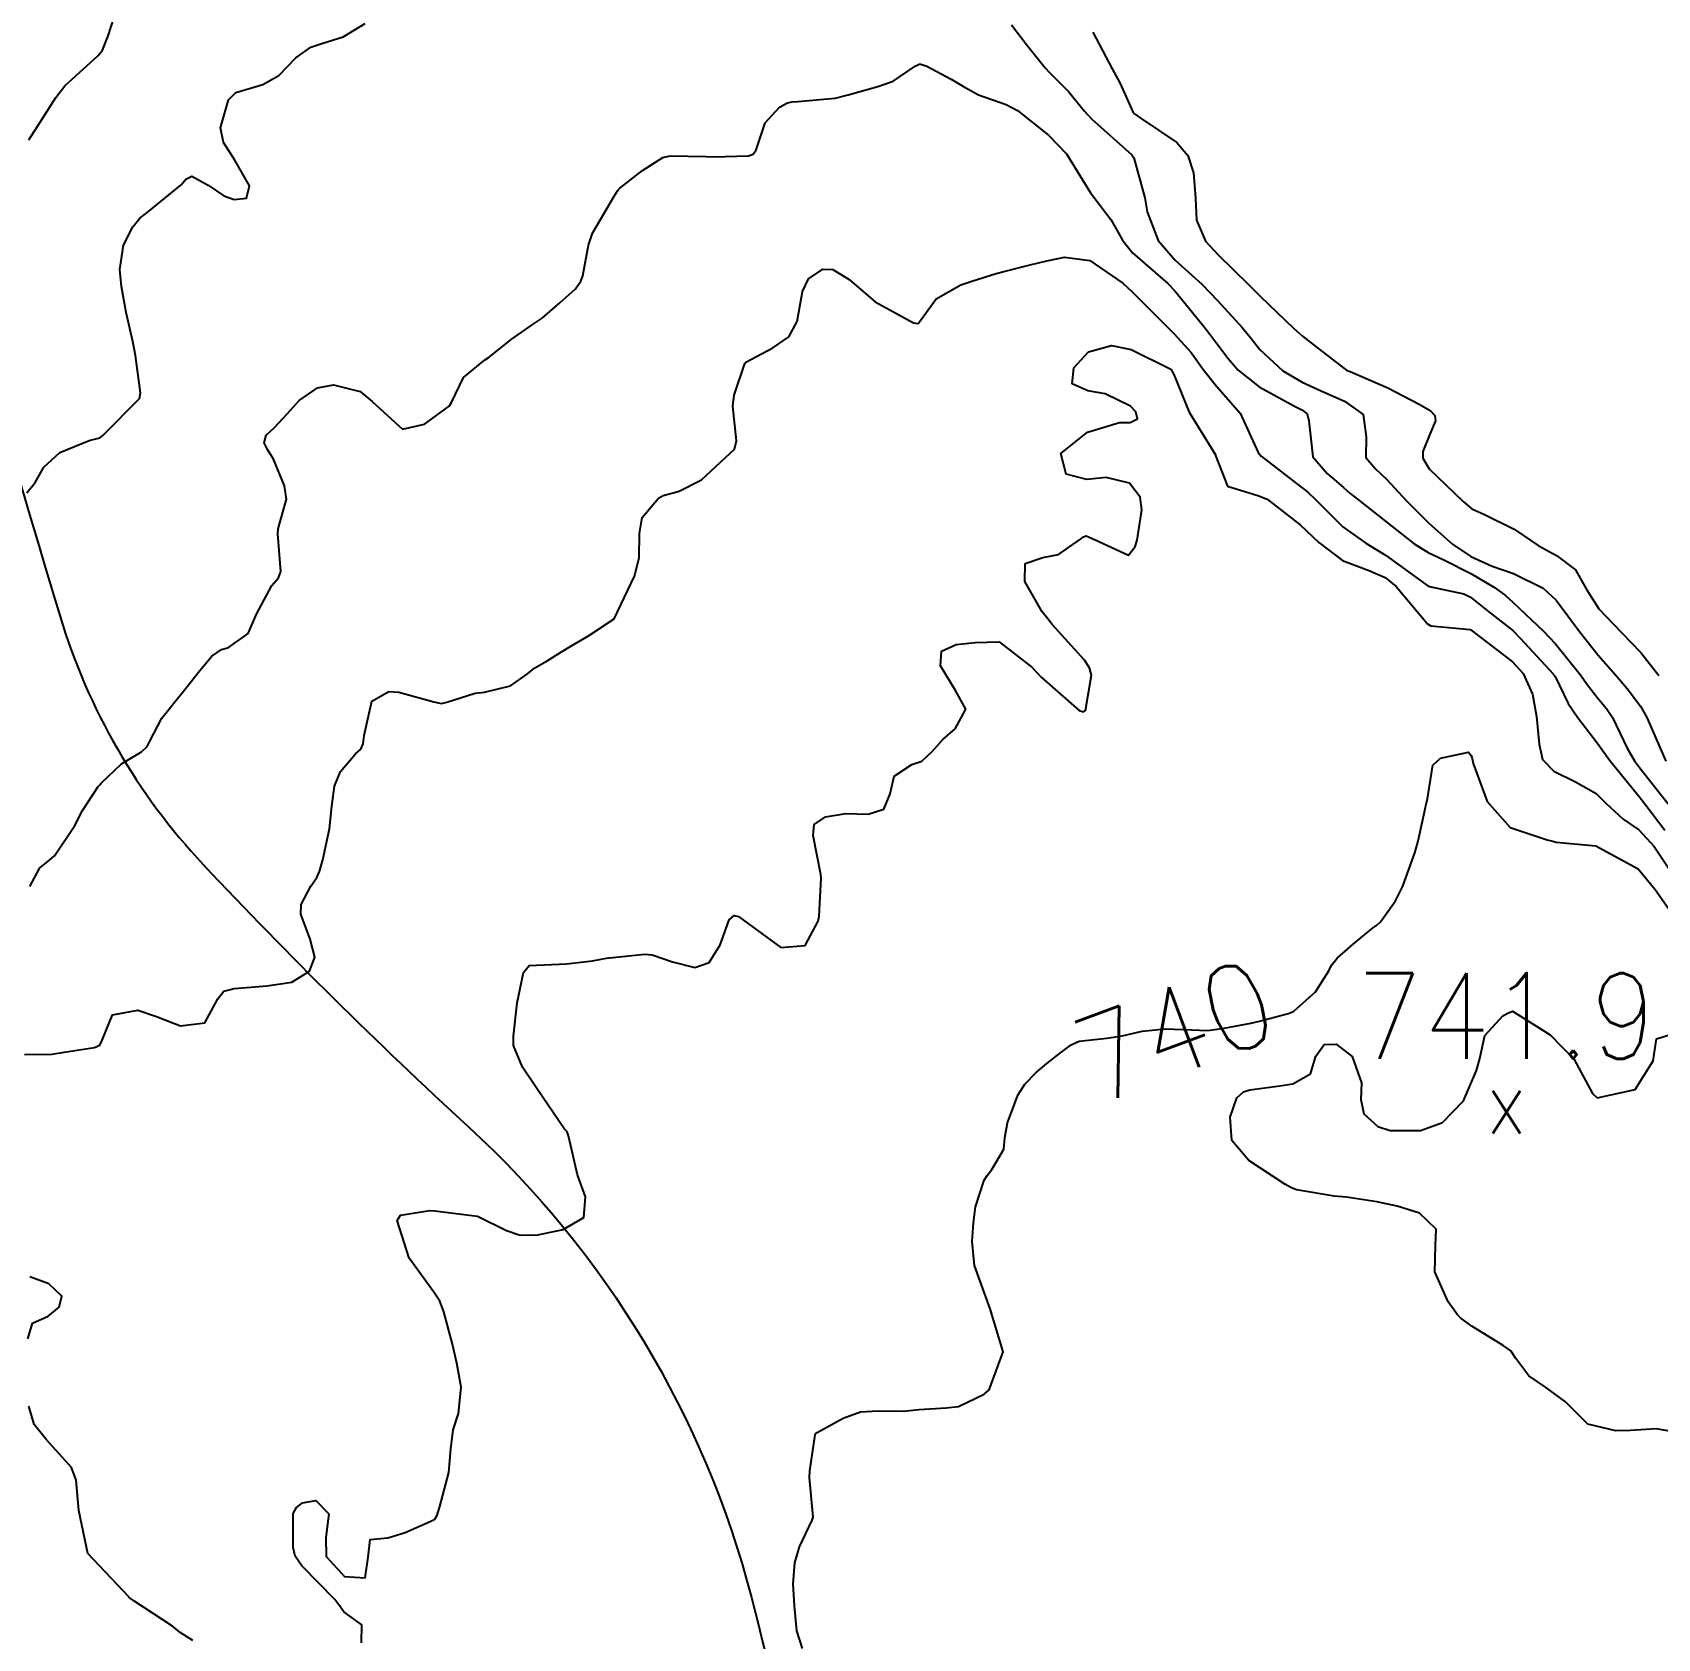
# Model space of a CAD drawing. Header units: metres. Extents: x 318500 to 325275, y 7408834 to 7428799.
# Drawn here: x 320076 to 320151.9, y 7413710.4 to 7413785.4 of the extents above; entities that cross this region are included whole.
import ezdxf
from ezdxf.enums import TextEntityAlignment as Align

# ---------------------------------------------------------------- set-up
doc = ezdxf.new("R2010")
doc.units = ezdxf.units.M
doc.header["$MEASUREMENT"] = 0
for name, color, linetype in [('Cotas', 45, 'Continuous'), ('Curvas de Nivel 1m', 11, 'Continuous'), ('Curvas de Nivel 5m', 15, 'Continuous'), ('Pontos Cotados', 45, 'Continuous'), ('Vias Secundárias', 230, 'Continuous')]:
    doc.layers.add(name, color=color, linetype=linetype)
doc.styles.add('Style-STANDARD', font='STANDARD.shx')

# ---------------------------------------------------------------- blocks, each defined once
blk = doc.blocks.new('ELVTXT_61')
at = {"layer": 'Pontos Cotados', "linetype": 'Continuous', "style": 'Style-STANDARD'}
for s, height, p in [('741.9', 4, (0, 4)), ('x', 3, (0, 0))]:
    blk.add_text(s, height=height, dxfattribs=at).set_placement(p, align=Align.MIDDLE_CENTER)

msp = doc.modelspace()

# ---------------------------------------------------------------- linework, layer by layer
at = {"layer": 'Curvas de Nivel 1m', "flags": 128}
for points, elevation in [([(320075.726, 7413763.912), (320076.112, 7413764.391), (320076.527, 7413765.118), (320077.264, 7413765.806), (320078.635, 7413766.36), (320079.132, 7413766.492), (320079.274, 7413766.587), (320080.986, 7413768.325), (320081.035, 7413768.594), (320080.812, 7413770.335), (320080.68, 7413770.993), (320080.375, 7413772.34), (320080.154, 7413773.556), (320080.077, 7413774.343), (320080.247, 7413775.492), (320080.68, 7413776.337), (320081.004, 7413776.744), (320081.417, 7413777.067), (320082.932, 7413778.307), (320083.164, 7413778.574), (320083.436, 7413778.714), (320084.195, 7413778.289), (320084.941, 7413777.793), (320085.423, 7413777.614), (320085.998, 7413777.691), (320086.135, 7413778.263), (320085.448, 7413779.461), (320084.924, 7413780.278), (320084.777, 7413780.974), (320085.149, 7413782.275), (320085.494, 7413782.626), (320086.763, 7413782.991), (320087.502, 7413783.414), (320088.298, 7413784.238), (320089.005, 7413784.74), (320089.52, 7413784.905), (320090.512, 7413785.218), (320091.535, 7413785.847)], 736), ([(320121.738, 7413785.788), (320122.444, 7413784.863), (320123.31, 7413783.772), (320123.508, 7413783.567), (320124.404, 7413782.662), (320125.153, 7413781.745), (320125.485, 7413781.394), (320127.367, 7413779.711), (320127.458, 7413779.571), (320127.964, 7413777.705), (320128.081, 7413777.046), (320128.596, 7413775.698), (320129.396, 7413774.787), (320130.627, 7413773.671), (320131.369, 7413772.903), (320132.519, 7413771.642), (320132.894, 7413771.185), (320133.34, 7413770.61), (320134.419, 7413769.619), (320135.322, 7413769.092), (320136.241, 7413768.672), (320137.309, 7413768.197), (320138.175, 7413767.567), (320138.319, 7413766.53), (320138.299, 7413765.565), (320138.744, 7413765.037), (320139.26, 7413764.548), (320140.198, 7413763.541), (320141.235, 7413762.504), (320142.341, 7413761.513), (320143.212, 7413760.934), (320144.201, 7413760.489), (320145.2, 7413760.15), (320146.587, 7413759.456), (320147.192, 7413758.896), (320148.279, 7413757.433), (320149.154, 7413756.324), (320149.968, 7413755.408), (320150.512, 7413754.778), (320151.126, 7413753.944), (320151.45, 7413753.387), (320151.687, 7413752.808), (320152.315, 7413751.378)], 736), ([(320075.872, 7413745.516), (320076.343, 7413746.387), (320076.71, 7413746.686), (320077.016, 7413746.952), (320077.973, 7413748.366), (320078.334, 7413749.067), (320079.058, 7413750.193), (320079.132, 7413750.276), (320079.2, 7413750.348), (320080.152, 7413751.256), (320081.082, 7413751.817), (320081.344, 7413752.06), (320081.479, 7413752.316), (320082.035, 7413753.377), (320082.774, 7413754.303), (320082.931, 7413754.483), (320083.116, 7413754.721), (320083.811, 7413755.609), (320084.374, 7413756.281), (320084.825, 7413756.594), (320085.146, 7413756.693), (320086.064, 7413757.348), (320086.463, 7413758.251), (320087.183, 7413759.586), (320087.481, 7413759.943), (320087.603, 7413760.236), (320087.454, 7413762), (320087.473, 7413762.237), (320087.856, 7413763.618), (320087.766, 7413764.235), (320087.262, 7413765.48), (320086.967, 7413765.944), (320086.813, 7413766.247), (320086.919, 7413766.602), (320087.281, 7413766.953), (320087.904, 7413767.628), (320088.447, 7413768.233), (320089.309, 7413768.817), (320090.063, 7413768.96), (320091.307, 7413768.655), (320091.871, 7413768.184), (320093.281, 7413766.884), (320094.31, 7413767.129), (320095.295, 7413767.837), (320095.467, 7413767.968), (320095.566, 7413768.136), (320096.135, 7413769.31), (320097.121, 7413770.113), (320097.331, 7413770.249), (320098.363, 7413771.076), (320099.347, 7413771.765), (320099.808, 7413772.083), (320100.639, 7413772.792), (320101.371, 7413773.454), (320101.62, 7413773.812), (320101.706, 7413774.055), (320101.971, 7413775.482), (320102.16, 7413776.049), (320103.167, 7413777.773), (320103.322, 7413778.032), (320103.371, 7413778.09), (320103.432, 7413778.145), (320104.49, 7413778.974), (320105.454, 7413779.589), (320105.794, 7413779.666), (320107.455, 7413779.631), (320107.811, 7413779.619), (320109.456, 7413779.662), (320109.669, 7413779.735), (320109.812, 7413779.946), (320110.224, 7413781.197), (320110.892, 7413781.936), (320111.278, 7413782.146), (320111.493, 7413782.19), (320111.763, 7413782.196), (320113.495, 7413782.36), (320114.111, 7413782.506), (320115.5, 7413782.895), (320116.217, 7413783.149), (320117.232, 7413783.853), (320117.42, 7413783.943), (320117.511, 7413783.941), (320117.789, 7413783.846), (320118.919, 7413783.244), (320119.501, 7413782.897), (320120.205, 7413782.517), (320121.493, 7413782.061), (320122.017, 7413781.785), (320123.473, 7413780.625), (320124.308, 7413779.757), (320125.433, 7413777.931), (320125.582, 7413777.738), (320126.385, 7413776.69), (320126.932, 7413775.717), (320127.401, 7413775.129), (320129.045, 7413773.693), (320129.375, 7413773.351), (320130.744, 7413771.669), (320131.013, 7413771.331), (320131.342, 7413770.887), (320131.867, 7413770.184), (320132.335, 7413769.645), (320133.318, 7413768.863), (320134.959, 7413767.96), (320135.303, 7413767.794), (320135.561, 7413767.606), (320135.627, 7413767.273), (320135.818, 7413765.602), (320136.491, 7413764.82), (320137.256, 7413764.159), (320137.567, 7413763.89), (320137.97, 7413763.569), (320139.235, 7413762.579), (320140.553, 7413761.537), (320141.214, 7413761.126), (320141.948, 7413760.78), (320143.2, 7413760.141), (320144.307, 7413759.483), (320144.821, 7413759.11), (320145.183, 7413758.786), (320146.599, 7413757.456), (320147.161, 7413756.861), (320148.313, 7413755.432), (320148.653, 7413754.946), (320149.129, 7413754.33), (320149.549, 7413753.839), (320149.831, 7413753.409), (320150.509, 7413751.988), (320150.856, 7413751.394), (320151.085, 7413751.075), (320152.426, 7413749.376)], 737), ([(320075.615, 7413737.667), (320076.89, 7413737.689), (320077.479, 7413737.784), (320078.895, 7413737.992), (320079.134, 7413738.109), (320079.255, 7413738.345), (320079.737, 7413739.518), (320080.921, 7413739.745), (320081.785, 7413739.444), (320082.911, 7413739.011), (320084.048, 7413739.148), (320084.646, 7413740.274), (320084.934, 7413740.622), (320085.431, 7413740.758), (320086.936, 7413740.88), (320088.114, 7413741.052), (320088.943, 7413741.559), (320089.181, 7413742.217), (320088.963, 7413743.059), (320088.533, 7413744.224), (320088.54, 7413744.671), (320089, 7413745.539), (320089.28, 7413745.942), (320089.411, 7413746.214), (320089.564, 7413746.76), (320089.877, 7413748.207), (320089.984, 7413749.268), (320090.11, 7413750.204), (320090.386, 7413750.885), (320091.083, 7413751.712), (320091.343, 7413751.929), (320091.445, 7413752.185), (320091.489, 7413752.579), (320091.842, 7413754.179), (320092.65, 7413754.634), (320093.117, 7413754.606), (320094.748, 7413754.144), (320095.109, 7413754.073), (320095.36, 7413754.136), (320096.681, 7413754.552), (320097.117, 7413754.595), (320098.322, 7413754.892), (320099.131, 7413755.461), (320099.474, 7413755.737), (320100.035, 7413756.071), (320100.718, 7413756.492), (320101.15, 7413756.754), (320101.974, 7413757.232), (320103.17, 7413758.03), (320104.13, 7413760.016), (320104.34, 7413760.876), (320104.351, 7413762.019), (320104.484, 7413762.765), (320105.245, 7413763.67), (320105.47, 7413763.783), (320106.213, 7413763.996), (320107.255, 7413764.525), (320108.798, 7413765.957), (320108.892, 7413766.339), (320108.724, 7413767.959), (320108.788, 7413768.477), (320109.278, 7413769.951), (320109.331, 7413770.024), (320110.583, 7413770.693), (320111.343, 7413771.206), (320111.718, 7413771.924), (320111.969, 7413773.323), (320112.253, 7413773.917), (320112.925, 7413774.369), (320113.387, 7413774.347), (320114.151, 7413773.888), (320115.364, 7413772.833), (320117.156, 7413771.852), (320117.35, 7413771.826), (320117.398, 7413771.849), (320118.227, 7413772.978), (320119.377, 7413773.627), (320119.518, 7413773.678), (320119.887, 7413773.812), (320121.024, 7413774.157), (320121.387, 7413774.257), (320122.606, 7413774.564), (320123.395, 7413774.748), (320124.222, 7413774.933), (320125.396, 7413774.774), (320126.936, 7413773.717), (320127.374, 7413773.313), (320128.997, 7413771.694), (320129.346, 7413771.34), (320130.133, 7413770.473), (320130.71, 7413769.669), (320131.319, 7413768.905), (320132.426, 7413767.643), (320133.273, 7413765.804), (320133.412, 7413765.629), (320135.256, 7413764.197), (320135.587, 7413763.938), (320135.944, 7413763.6), (320137.231, 7413762.329), (320138.294, 7413761.564), (320139.212, 7413761.001), (320141.079, 7413759.644), (320141.191, 7413759.576), (320141.342, 7413759.528), (320142.874, 7413759.192), (320143.185, 7413759.034), (320144.043, 7413758.351), (320145.17, 7413757.48), (320145.531, 7413757.1), (320147.058, 7413755.451), (320147.139, 7413755.334), (320147.759, 7413754.073), (320148.194, 7413753.434), (320149.102, 7413752.233), (320149.706, 7413751.411), (320151.065, 7413749.717), (320151.333, 7413749.387), (320152.271, 7413748.154)], 738), ([(320091.362, 7413710.178), (320091.38, 7413711.019), (320090.544, 7413711.617), (320090.301, 7413711.947), (320090.124, 7413712.196), (320088.573, 7413713.775), (320088.272, 7413714.223), (320088.176, 7413714.634), (320088.173, 7413716.224), (320088.33, 7413716.506), (320088.615, 7413716.724), (320089.225, 7413716.82), (320089.84, 7413716.202), (320089.697, 7413715.1), (320089.719, 7413714.203), (320090.566, 7413713.275), (320091.532, 7413713.209), (320091.68, 7413714.173), (320091.767, 7413714.998), (320092.594, 7413715.079), (320093.411, 7413715.339), (320094.606, 7413715.866), (320094.786, 7413715.959), (320094.898, 7413716.136), (320095.022, 7413716.542), (320095.45, 7413718.128), (320095.538, 7413719.235), (320095.654, 7413720.125), (320095.902, 7413720.891), (320096.02, 7413722.12), (320095.821, 7413723.243), (320095.616, 7413724.126), (320095.216, 7413725.65), (320095.031, 7413726.136), (320094.746, 7413726.557), (320093.59, 7413728.152), (320093.038, 7413729.907), (320093.196, 7413730.156), (320094.563, 7413730.373), (320094.793, 7413730.356), (320096.79, 7413730.11), (320098.141, 7413729.447), (320098.781, 7413729.219), (320099.612, 7413729.242), (320100.784, 7413729.498), (320101.756, 7413730.046), (320101.83, 7413731.019), (320101.453, 7413732.051), (320101.042, 7413733.862), (320100.981, 7413734.058), (320100.909, 7413734.118), (320100.851, 7413734.176), (320099.556, 7413736.073), (320098.885, 7413737.078), (320098.477, 7413738.086), (320098.469, 7413738.524), (320098.647, 7413740.084), (320098.944, 7413741.506), (320099.199, 7413741.826), (320100.948, 7413741.9), (320102.155, 7413742.042), (320102.82, 7413742.163), (320102.952, 7413742.184), (320104.603, 7413742.358), (320104.955, 7413742.331), (320105.897, 7413741.991), (320106.947, 7413741.73), (320107.612, 7413741.97), (320108.13, 7413742.795), (320108.549, 7413743.956), (320108.778, 7413744.158), (320108.983, 7413744.118), (320109.215, 7413743.946), (320110.961, 7413742.662), (320112.105, 7413742.767), (320112.714, 7413743.903), (320112.759, 7413744.127), (320112.848, 7413745.902), (320112.829, 7413746.085), (320112.479, 7413747.906), (320112.523, 7413748.42), (320113.043, 7413748.768), (320114.004, 7413748.927), (320115.045, 7413748.902), (320115.769, 7413749.14), (320116.063, 7413749.855), (320116.254, 7413750.671), (320117.081, 7413751.213), (320117.55, 7413751.368), (320118.039, 7413751.831), (320118.535, 7413752.386), (320119.101, 7413752.883), (320119.611, 7413753.812), (320119.123, 7413754.674), (320118.42, 7413755.827), (320118.468, 7413756.513), (320119.155, 7413756.824), (320120.049, 7413756.914), (320121.157, 7413756.947), (320122.695, 7413755.767), (320123.133, 7413755.307), (320124.9, 7413753.742), (320125.109, 7413753.684), (320125.2, 7413753.739), (320125.474, 7413755.396), (320125.39, 7413755.736), (320125.145, 7413756.091), (320123.648, 7413757.763), (320123.435, 7413758.028), (320123.176, 7413758.353), (320122.357, 7413759.778), (320122.375, 7413760.606), (320123.207, 7413760.894), (320123.938, 7413761.03), (320124.97, 7413761.744), (320125.101, 7413761.863), (320125.222, 7413761.902), (320125.623, 7413761.734), (320127.209, 7413761.001), (320127.512, 7413761.411), (320127.606, 7413761.706), (320127.83, 7413763.115), (320127.748, 7413763.705), (320127.257, 7413764.361), (320126.16, 7413764.627), (320125.258, 7413764.543), (320124.298, 7413764.792), (320124.042, 7413765.758), (320125.285, 7413766.752), (320126.782, 7413767.207), (320127.292, 7413767.204), (320127.636, 7413767.366), (320127.553, 7413767.707), (320127.304, 7413767.961), (320126.121, 7413768.537), (320125.314, 7413768.68), (320124.57, 7413769.003), (320124.651, 7413769.75), (320125.338, 7413770.505), (320126.41, 7413770.793), (320127.339, 7413770.613), (320129.179, 7413769.692), (320129.326, 7413769.443), (320130.036, 7413767.679), (320131.271, 7413765.694), (320131.281, 7413765.66), (320131.829, 7413764.225), (320133.252, 7413763.794), (320133.691, 7413763.626), (320135.232, 7413762.416), (320136.107, 7413761.597), (320137.208, 7413760.757), (320138.487, 7413760.274), (320139.196, 7413759.965), (320139.711, 7413759.545), (320141.173, 7413757.788), (320141.336, 7413757.692), (320143.17, 7413757.535), (320143.196, 7413757.525), (320143.224, 7413757.499), (320145.148, 7413756.018), (320145.644, 7413755.465), (320146.088, 7413754.503), (320146.28, 7413753.458), (320146.392, 7413752.163), (320146.558, 7413751.455), (320147.082, 7413750.908), (320148.095, 7413750.414), (320149.067, 7413749.858), (320149.514, 7413749.413), (320150.318, 7413748.666), (320151.048, 7413748.16), (320151.77, 7413747.383), (320153.012, 7413745.521)], 739), ([(320152.67, 7413720.031), (320151.862, 7413720.182), (320150.671, 7413720.102), (320149.986, 7413720.085), (320148.675, 7413720.398), (320147.634, 7413721.431), (320146.7, 7413722.118), (320145.912, 7413722.656), (320145.315, 7413723.461), (320145.074, 7413723.823), (320144.719, 7413724.074), (320143.25, 7413724.974), (320142.738, 7413725.345), (320142.579, 7413725.502), (320142.152, 7413726.103), (320141.519, 7413727.513), (320141.558, 7413728.736), (320141.589, 7413729.512), (320140.801, 7413730.254), (320139.762, 7413730.58), (320138.809, 7413730.784), (320137.388, 7413730.994), (320136.812, 7413731.054), (320135.066, 7413731.348), (320134.818, 7413731.435), (320134.515, 7413731.605), (320132.836, 7413732.722), (320132.044, 7413733.642), (320131.951, 7413734.733), (320132.272, 7413735.639), (320132.588, 7413735.921), (320132.876, 7413736.012), (320134.286, 7413736.202), (320134.88, 7413736.297), (320135.714, 7413736.765), (320135.963, 7413737.589), (320136.351, 7413738.143), (320136.909, 7413738.158), (320137.663, 7413737.569), (320138.098, 7413736.345), (320138.062, 7413735.562), (320138.202, 7413734.898), (320138.858, 7413734.301), (320139.434, 7413734.12), (320140.856, 7413734.123), (320141.877, 7413734.493), (320142.87, 7413735.5), (320143.469, 7413736.913), (320143.618, 7413737.489), (320143.852, 7413738.55), (320144.705, 7413739.473), (320144.931, 7413739.605), (320145.153, 7413739.687), (320145.529, 7413739.461), (320146.917, 7413738.581), (320148.033, 7413737.429), (320148.884, 7413735.85), (320149.101, 7413735.636), (320150.886, 7413736.035), (320151.719, 7413737.378), (320151.883, 7413738.408), (320152.921, 7413738.734)], 741), ([(320075.767, 7413724.389), (320075.999, 7413725.109), (320076.726, 7413725.447), (320077.238, 7413725.866), (320077.369, 7413726.371), (320076.749, 7413726.956), (320075.863, 7413727.279)], 738), ([(320083.481, 7413710.286), (320082.898, 7413710.659), (320082.537, 7413710.956), (320080.73, 7413712.136), (320080.549, 7413712.257), (320080.516, 7413712.287), (320080.487, 7413712.321), (320078.58, 7413714.35), (320078.156, 7413716.357), (320078.036, 7413717.77), (320077.817, 7413718.362), (320076.649, 7413719.667), (320076.076, 7413720.386), (320075.82, 7413721.241)], 738)]:
    msp.add_lwpolyline(points, dxfattribs=dict(at, elevation=elevation))
at = {"layer": 'Curvas de Nivel 5m', "flags": 128}
for points, elevation in [([(320075.82, 7413780.405), (320076.46, 7413781.41), (320077.088, 7413782.386), (320077.496, 7413782.933), (320079.057, 7413784.357), (320079.266, 7413784.602), (320079.524, 7413785.262), (320079.786, 7413786.098)], 735), ([(320125.535, 7413785.435), (320126.443, 7413783.726), (320126.826, 7413783.043), (320127.414, 7413781.711), (320127.489, 7413781.62), (320127.76, 7413781.433), (320129.469, 7413780.29), (320129.979, 7413779.682), (320130.253, 7413778.873), (320130.338, 7413777.676), (320130.393, 7413776.648), (320130.799, 7413775.669), (320131.401, 7413775.042), (320132.831, 7413773.638), (320133.372, 7413773.094), (320134.922, 7413771.614), (320135.346, 7413771.241), (320136.262, 7413770.519), (320137.331, 7413769.693), (320137.399, 7413769.647), (320137.56, 7413769.577), (320139.319, 7413768.821), (320140.784, 7413768.059), (320141.303, 7413767.754), (320141.518, 7413767.527), (320141.547, 7413767.275), (320141.287, 7413766.657), (320140.961, 7413765.847), (320140.961, 7413765.533), (320141.265, 7413765.035), (320142.033, 7413764.293), (320142.849, 7413763.506), (320143.245, 7413763.171), (320143.816, 7413762.917), (320145.231, 7413762.217), (320146.355, 7413761.459), (320147.215, 7413760.98), (320148.093, 7413760.321), (320148.601, 7413759.429), (320149.186, 7413758.499), (320150.232, 7413757.404), (320151.156, 7413756.448), (320151.989, 7413755.382)], 735), ([(320111.973, 7413709.906), (320111.71, 7413710.736), (320111.593, 7413711.91), (320111.543, 7413712.932), (320111.616, 7413713.91), (320111.83, 7413714.669), (320112.43, 7413715.902), (320112.465, 7413716.048), (320112.297, 7413717.903), (320112.317, 7413718.22), (320112.568, 7413719.901), (320112.6, 7413719.961), (320112.662, 7413720), (320113.882, 7413720.672), (320114.677, 7413720.973), (320115.515, 7413721.02), (320116.677, 7413721.001), (320117.424, 7413721.087), (320118.68, 7413721.158), (320119.271, 7413721.222), (320120.464, 7413721.793), (320120.692, 7413722.005), (320121.355, 7413723.78), (320120.74, 7413725.79), (320120.019, 7413727.801), (320119.904, 7413728.926), (320119.963, 7413729.802), (320120.054, 7413730.549), (320120.464, 7413731.795), (320120.597, 7413732.02), (320120.828, 7413732.3), (320121.379, 7413733.245), (320121.434, 7413733.781), (320121.56, 7413734.482), (320122.043, 7413735.772), (320122.358, 7413736.288), (320122.886, 7413736.824), (320123.394, 7413737.254), (320124.025, 7413737.749), (320124.522, 7413738.127), (320124.908, 7413738.29), (320126.202, 7413738.429), (320126.913, 7413738.543), (320127.852, 7413738.76), (320128.918, 7413738.87), (320129.758, 7413738.831), (320130.917, 7413738.796), (320131.676, 7413738.891), (320132.923, 7413739.132), (320133.327, 7413739.221), (320134.739, 7413739.603), (320134.931, 7413739.686), (320135.939, 7413740.591), (320136.575, 7413741.584), (320136.699, 7413741.838), (320136.959, 7413742.163), (320137.707, 7413742.831), (320138.593, 7413743.556), (320138.82, 7413743.714), (320138.985, 7413743.872), (320139.684, 7413744.856), (320140.028, 7413745.535), (320140.593, 7413747.094), (320140.709, 7413747.525), (320140.772, 7413747.786), (320141.053, 7413749.071), (320141.139, 7413749.439), (320141.157, 7413749.519), (320141.429, 7413751.181), (320141.793, 7413751.519), (320143.093, 7413751.79), (320143.227, 7413751.634), (320143.264, 7413751.497), (320143.317, 7413751.266), (320143.975, 7413749.486), (320145.042, 7413748.278), (320146.777, 7413747.701), (320147.033, 7413747.63), (320147.186, 7413747.592), (320149.04, 7413747.42), (320149.04, 7413747.42), (320151.024, 7413746.339), (320151.822, 7413745.378), (320152.985, 7413743.708)], 740)]:
    msp.add_lwpolyline(points, dxfattribs=dict(at, elevation=elevation))
at = {"layer": 'Vias Secundárias'}
msp.add_lwpolyline([(320058.058, 7413893.058), (320070.602, 7413881.882, -0.146993), (320079.228, 7413867.847, -0.194623), (320077.419, 7413853.479, -0.011073), (320072.822, 7413845.666, 0.034284), (320066.005, 7413832.743, 0.129562), (320063.64, 7413818.013, 0.041048), (320069.765, 7413784.456, 0.0078), (320077.282, 7413758.133, 0.115431), (320083.973, 7413746.545, 0.018745), (320096.367, 7413734.289, -0.144628), (320109.591, 7413712.288, -0.0409), (320113.347, 7413690.682, -0.045237), (320113.347, 7413680.399, 0.007377), (320110.561, 7413643.647, -0.0336), (320105.685, 7413605.783, 0.031386), (320101.509, 7413574.449)], format="xyb", dxfattribs=at)

# ---------------------------------------------------------------- block references
at = {"layer": 'Pontos Cotados', "linetype": 'Continuous'}
msp.add_blockref('ELVTXT_61', (320144.87, 7413735.47, 741.94), dxfattribs=at)

# ---------------------------------------------------------------- texts
at = {"layer": 'Cotas', "style": 'Style-STANDARD'}
msp.add_text('740', height=4, rotation=20.49897, dxfattribs=at).set_placement((320129.369, 7413738.781, 740), align=Align.MIDDLE_CENTER)

doc.saveas('drawing.dxf')
